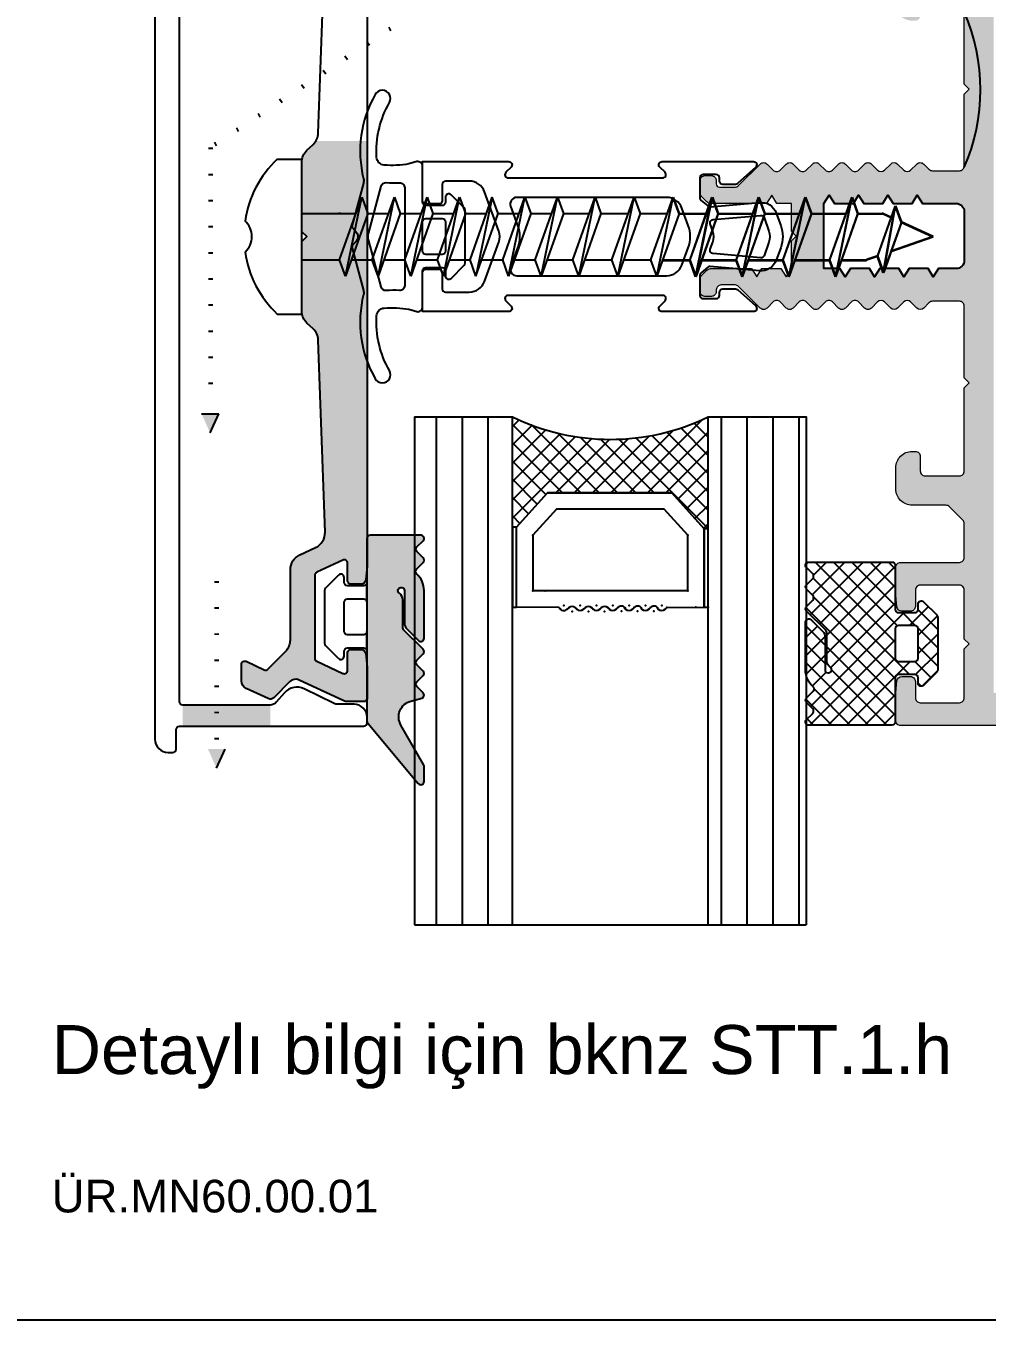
# Model space of a CAD drawing. Header units: millimetres. Extents: x 10785 to 11415, y 2273 to 2570.
# Drawn here: x 11211.7 to 11270.6, y 2273.1 to 2352.5 of the extents above; entities that cross this region are included whole.
import ezdxf

# ---------------------------------------------------------------- set-up
doc = ezdxf.new("R2010")
doc.units = ezdxf.units.MM
doc.linetypes.add('ACAD_ISO07W100', pattern=[3, 0, -3])
for name, color, linetype in [('aksesuar', 1, 'Continuous'), ('ALUMINIUM', 30, 'Continuous'), ('ANTET', 7, 'Continuous'), ('ANTET_K', 179, 'Continuous'), ('Layer1', 7, 'Continuous')]:
    doc.layers.add(name, color=color, linetype=linetype)

# ---------------------------------------------------------------- blocks, each defined once
blk = doc.blocks.new('A08001')
at = {"color": 31}
for points in [[(2255.719, 1052.359), (2254.719, 1051.248, -0.687281), (2254.371, 1051.382), (2254.371, 1056.98, -0.668179), (2254.712, 1057.122), (2255.029, 1056.805, 0.668179), (2255.371, 1056.946), (2255.371, 1066.415, 0.668179), (2255.029, 1066.556), (2254.712, 1066.239, -0.668179), (2254.371, 1066.38), (2254.371, 1071.661), (2256.771, 1071.661, -0.414214), (2256.971, 1071.461), (2256.971, 1070.661, -0.414214), (2256.771, 1070.461), (2255.771, 1070.461, 0.414214), (2255.571, 1070.261), (2255.571, 1068.802, 0.315299), (2256.229, 1067.862), (2258.629, 1066.989, 0.176327), (2259.313, 1066.989), (2261.713, 1067.862, 0.315299), (2262.371, 1068.802), (2262.371, 1070.261, 0.414214), (2262.171, 1070.461), (2261.171, 1070.461, -0.414214), (2260.971, 1070.661), (2260.971, 1071.461, -0.414214), (2261.171, 1071.661), (2263.571, 1071.661), (2263.571, 1066.38, -0.668179), (2263.229, 1066.239), (2262.912, 1066.556, 0.668179), (2262.571, 1066.415), (2262.571, 1056.946, 0.668179), (2262.912, 1056.805), (2263.229, 1057.122, -0.668179), (2263.571, 1056.98), (2263.571, 1051.382, -0.687281), (2263.222, 1051.248), (2262.222, 1052.359, -0.185339), (2262.171, 1052.492), (2262.171, 1053.261, -0.414214), (2262.371, 1053.461), (2262.571, 1053.461, 0.414214), (2262.771, 1053.661), (2262.771, 1054.461, 0.414214), (2262.571, 1054.661), (2261.343, 1054.661, 0.221695), (2261.19, 1054.589), (2260.848, 1054.183, 0.198912), (2260.802, 1054.037), (2261.067, 1051.012, -0.339454), (2260.413, 1049.986), (2259.655, 1049.71, -0.176327), (2258.287, 1049.71), (2257.529, 1049.986, -0.339454), (2256.875, 1051.012), (2257.139, 1054.037, 0.198912), (2257.093, 1054.183), (2256.752, 1054.589, 0.221695), (2256.599, 1054.661), (2255.371, 1054.661, 0.414214), (2255.171, 1054.461), (2255.171, 1053.661, 0.414214), (2255.371, 1053.461), (2255.571, 1053.461, -0.414214), (2255.771, 1053.261), (2255.771, 1052.492, -0.185339)], [(2256.571, 1056.705, 0.315299), (2257.229, 1055.765), (2258.287, 1055.38, 0.176327), (2259.655, 1055.38), (2260.713, 1055.765, 0.315299), (2261.371, 1056.705), (2261.371, 1065.89, 0.520567), (2260.834, 1066.265), (2259.655, 1065.836, -0.176327), (2258.287, 1065.836), (2257.108, 1066.265, 0.520567), (2256.571, 1065.89)], [(2258.629, 1050.437), (2257.802, 1050.737, -0.339454), (2257.672, 1050.943), (2257.927, 1053.859, -0.493145), (2258.194, 1054.03), (2258.629, 1053.872, 0.176327), (2259.313, 1053.872), (2259.747, 1054.03, -0.493145), (2260.015, 1053.859), (2260.27, 1050.943, -0.339454), (2260.139, 1050.737), (2259.313, 1050.437, -0.176327)]]:
    blk.add_lwpolyline(points, format="xyb", close=True, dxfattribs=at)
at = {"layer": 'aksesuar', "color": 35}
for points in [[(2254.59, 1074.02, -0.063797), (2254.518, 1072.496), (2254.375, 1072.02, 0.47338), (2254.669, 1071.661), (2256.871, 1071.661, -0.414214), (2257.071, 1071.461), (2257.071, 1070.461, -0.414214), (2256.871, 1070.261), (2256.554, 1070.261, 0.668179), (2256.412, 1069.919), (2257.212, 1069.119, 0.198912), (2257.354, 1069.061), (2260.588, 1069.061, 0.198912), (2260.729, 1069.119), (2261.529, 1069.919, 0.668179), (2261.388, 1070.261), (2261.071, 1070.261, -0.414214), (2260.871, 1070.461), (2260.871, 1071.461, -0.414214), (2261.071, 1071.661), (2263.272, 1071.661, 0.47338), (2263.566, 1072.02), (2263.423, 1072.496, -0.063797), (2263.352, 1074.02, -0.372743), (2263.818, 1074.479, -0.14727), (2267.187, 1073.693, 1), (2267.686, 1074.56, 0.193415), (2262.516, 1075.285, -0.12679), (2262.266, 1075.288), (2262.244, 1075.294), (2259.672, 1075.983, 0.244698), (2259.491, 1075.943), (2259.421, 1075.884), (2259.228, 1075.722, -0.176327), (2258.971, 1075.629, -0.176327), (2258.714, 1075.722), (2258.521, 1075.884), (2258.45, 1075.943, 0.244698), (2258.27, 1075.983), (2255.675, 1075.288, -0.12679), (2255.426, 1075.285, 0.193415), (2250.256, 1074.56, 1), (2250.754, 1073.693, -0.14727), (2254.123, 1074.479, -0.372743)], [(2262.278, 1073.897, 0.025161), (2262.269, 1073.073, -0.425964), (2261.969, 1072.761), (2255.972, 1072.761, -0.425964), (2255.672, 1073.073, 0.025161), (2255.664, 1073.897, -0.356459), (2255.886, 1074.205), (2258.712, 1074.963, -0.131652), (2259.23, 1074.963), (2262.056, 1074.205, -0.356459)], [(2260.071, 1071.461), (2260.071, 1070.461, -0.414214), (2259.871, 1070.261), (2258.071, 1070.261, -0.414214), (2257.871, 1070.461), (2257.871, 1071.461, -0.414214), (2258.071, 1071.661), (2259.871, 1071.661, -0.414214)]]:
    blk.add_lwpolyline(points, format="xyb", close=True, dxfattribs=at)
blk = doc.blocks.new('V2 48 38 9')
at = {"layer": 'aksesuar', "color": 0}
for p, q in [((3263.606, 1039.65), (3265.106, 1039.65)), ((3265.106, 1030.15), (3265.106, 1039.65)), ((3267.418, 1033.477), (3268.782, 1037.323)), ((3267.782, 1032.477), (3268.782, 1037.323)), ((3268.782, 1037.323), (3269.146, 1036.323)), ((3269.418, 1033.477), (3270.782, 1037.323)), ((3269.782, 1032.477), (3270.782, 1037.323)), ((3270.782, 1037.323), (3271.146, 1036.323)), ((3271.418, 1033.477), (3272.782, 1037.323)), ((3271.782, 1032.477), (3272.782, 1037.323)), ((3272.782, 1037.323), (3273.146, 1036.323)), ((3273.418, 1033.477), (3274.782, 1037.323)), ((3273.782, 1032.477), (3274.782, 1037.323)), ((3274.782, 1037.323), (3275.146, 1036.323)), ((3275.418, 1033.477), (3276.783, 1037.323)), ((3276.783, 1037.323), (3275.782, 1032.477)), ((3277.147, 1036.323), (3276.783, 1037.323)), ((3277.419, 1033.477), (3278.783, 1037.323)), ((3277.783, 1032.477), (3278.783, 1037.323)), ((3278.783, 1037.323), (3279.147, 1036.323)), ((3279.419, 1033.477), (3280.783, 1037.323)), ((3279.783, 1032.477), (3280.783, 1037.323)), ((3280.783, 1037.323), (3281.147, 1036.323)), ((3281.715, 1033.477), (3283.079, 1037.323)), ((3282.079, 1032.477), (3283.079, 1037.323)), ((3283.079, 1037.323), (3283.443, 1036.323)), ((3284.111, 1033.477), (3285.475, 1037.323)), ((3284.475, 1032.477), (3285.475, 1037.323)), ((3285.475, 1037.323), (3285.839, 1036.323)), ((3286.508, 1033.477), (3287.872, 1037.323)), ((3286.872, 1032.477), (3287.872, 1037.323)), ((3287.85, 1037.289), (3288.214, 1036.289)), ((3287.872, 1037.323), (3288.236, 1036.323)), ((3288.883, 1033.442), (3290.247, 1037.289)), ((3288.905, 1033.477), (3290.269, 1037.323)), ((3289.247, 1032.442), (3290.247, 1037.289)), ((3289.269, 1032.477), (3290.269, 1037.323)), ((3290.247, 1037.289), (3290.611, 1036.289)), ((3290.269, 1037.323), (3290.633, 1036.323)), ((3291.737, 1033.442), (3293.101, 1037.289)), ((3291.759, 1033.477), (3293.123, 1037.323)), ((3292.101, 1032.442), (3293.101, 1037.289)), ((3292.123, 1032.477), (3293.123, 1037.323)), ((3293.101, 1037.289), (3293.465, 1036.289)), ((3293.123, 1037.323), (3293.487, 1036.323)), ((3294.591, 1033.442), (3295.955, 1037.289)), ((3294.613, 1033.477), (3295.977, 1037.323)), ((3294.955, 1032.442), (3295.955, 1037.289)), ((3294.977, 1032.477), (3295.977, 1037.323)), ((3295.955, 1037.289), (3296.319, 1036.289)), ((3295.977, 1037.323), (3296.341, 1036.323)), ((3297.445, 1033.442), (3298.809, 1037.289)), ((3297.467, 1033.477), (3298.831, 1037.323)), ((3297.809, 1032.442), (3298.809, 1037.289)), ((3297.831, 1032.477), (3298.831, 1037.323)), ((3298.809, 1037.289), (3299.173, 1036.289)), ((3298.831, 1037.323), (3299.195, 1036.323)), ((3300.385, 1033.685), (3301.472, 1036.749)), ((3300.408, 1033.72), (3301.494, 1036.784)), ((3300.749, 1032.685), (3301.472, 1036.749)), ((3300.772, 1032.72), (3301.494, 1036.784)), ((3301.472, 1036.749), (3301.836, 1035.749)), ((3301.494, 1036.784), (3301.858, 1035.784)), ((3265.106, 1036.323), (3268.427, 1036.323)), ((3267.489, 1036.323), (3267.349, 1036.323)), ((3267.489, 1036.323), (3267.349, 1036.323)), ((3267.484, 1036.323), (3267.489, 1036.323)), ((3267.484, 1036.323), (3267.489, 1036.323)), ((3267.489, 1036.323), (3268.427, 1036.323)), ((3269.146, 1036.323), (3267.782, 1032.477)), ((3269.146, 1036.323), (3270.427, 1036.323)), ((3271.146, 1036.323), (3269.782, 1032.477)), ((3271.146, 1036.323), (3272.428, 1036.323)), ((3273.146, 1036.323), (3271.782, 1032.477)), ((3273.146, 1036.323), (3274.428, 1036.323)), ((3275.146, 1036.323), (3273.782, 1032.477)), ((3275.146, 1036.323), (3276.428, 1036.323)), ((3275.782, 1032.477), (3277.147, 1036.323)), ((3277.147, 1036.323), (3278.428, 1036.323)), ((3279.147, 1036.323), (3277.783, 1032.477)), ((3279.147, 1036.323), (3277.783, 1032.477)), ((3279.147, 1036.323), (3280.428, 1036.323)), ((3281.147, 1036.323), (3279.783, 1032.477)), ((3281.147, 1036.323), (3282.724, 1036.323)), ((3283.443, 1036.323), (3282.079, 1032.477)), ((3283.443, 1036.323), (3285.121, 1036.323)), ((3285.839, 1036.323), (3284.475, 1032.477)), ((3285.839, 1036.323), (3284.475, 1032.477)), ((3285.839, 1036.323), (3287.518, 1036.323)), ((3288.236, 1036.323), (3286.872, 1032.477)), ((3288.236, 1036.323), (3286.872, 1032.477)), ((3288.214, 1036.289), (3289.892, 1036.289)), ((3288.236, 1036.323), (3289.914, 1036.323)), ((3290.611, 1036.289), (3289.247, 1032.442)), ((3290.611, 1036.289), (3289.247, 1032.442)), ((3290.633, 1036.323), (3289.269, 1032.477)), ((3290.633, 1036.323), (3289.269, 1032.477)), ((3290.611, 1036.289), (3292.746, 1036.289)), ((3290.633, 1036.323), (3292.769, 1036.323)), ((3293.465, 1036.289), (3292.101, 1032.442)), ((3293.465, 1036.289), (3292.101, 1032.442)), ((3293.487, 1036.323), (3292.123, 1032.477)), ((3293.487, 1036.323), (3292.123, 1032.477)), ((3293.465, 1036.289), (3295.6, 1036.289)), ((3293.487, 1036.323), (3295.623, 1036.323)), ((3296.319, 1036.289), (3294.955, 1032.442)), ((3296.319, 1036.289), (3294.955, 1032.442)), ((3296.341, 1036.323), (3294.977, 1032.477)), ((3296.341, 1036.323), (3294.977, 1032.477)), ((3296.319, 1036.289), (3298.454, 1036.289)), ((3296.341, 1036.323), (3298.477, 1036.323)), ((3299.173, 1036.289), (3297.809, 1032.442)), ((3299.173, 1036.289), (3297.809, 1032.442)), ((3299.195, 1036.323), (3297.831, 1032.477)), ((3299.195, 1036.323), (3297.831, 1032.477)), ((3299.173, 1036.289), (3300.65, 1036.289)), ((3299.195, 1036.323), (3300.672, 1036.323)), ((3301.222, 1036.046), (3300.733, 1036.27)), ((3301.245, 1036.08), (3300.756, 1036.305)), ((3301.836, 1035.749), (3300.749, 1032.685)), ((3301.858, 1035.784), (3300.772, 1032.72)), ((3303.791, 1034.865), (3301.829, 1035.767)), ((3303.814, 1034.9), (3301.852, 1035.801)), ((3303.791, 1034.865), (3301.205, 1033.969)), ((3303.814, 1034.9), (3301.227, 1034.004)), ((3300.385, 1033.685), (3299.716, 1033.453)), ((3300.408, 1033.72), (3299.738, 1033.488)), ((3300.749, 1032.685), (3300.385, 1033.685)), ((3300.772, 1032.72), (3300.408, 1033.72)), ((3265.106, 1033.477), (3267.418, 1033.477)), ((3267.397, 1033.477), (3267.418, 1033.477)), ((3267.782, 1032.477), (3267.418, 1033.477)), ((3268.137, 1033.477), (3269.418, 1033.477)), ((3269.782, 1032.477), (3269.418, 1033.477)), ((3270.137, 1033.477), (3271.418, 1033.477)), ((3271.782, 1032.477), (3271.418, 1033.477)), ((3272.137, 1033.477), (3273.418, 1033.477)), ((3273.782, 1032.477), (3273.418, 1033.477)), ((3274.137, 1033.477), (3275.418, 1033.477)), ((3275.782, 1032.477), (3275.418, 1033.477)), ((3276.137, 1033.477), (3277.419, 1033.477)), ((3277.783, 1032.477), (3277.419, 1033.477)), ((3278.137, 1033.477), (3279.419, 1033.477)), ((3279.783, 1032.477), (3279.419, 1033.477)), ((3280.137, 1033.477), (3281.715, 1033.477)), ((3282.079, 1032.477), (3281.715, 1033.477)), ((3282.433, 1033.477), (3284.111, 1033.477)), ((3284.475, 1032.477), (3284.111, 1033.477)), ((3284.83, 1033.477), (3286.508, 1033.477)), ((3286.872, 1032.477), (3286.508, 1033.477)), ((3287.205, 1033.442), (3288.883, 1033.442)), ((3287.227, 1033.477), (3288.905, 1033.477)), ((3289.247, 1032.442), (3288.883, 1033.442)), ((3289.269, 1032.477), (3288.905, 1033.477)), ((3289.601, 1033.442), (3291.737, 1033.442)), ((3289.624, 1033.477), (3291.759, 1033.477)), ((3292.101, 1032.442), (3291.737, 1033.442)), ((3292.123, 1032.477), (3291.759, 1033.477)), ((3292.455, 1033.442), (3294.591, 1033.442)), ((3292.478, 1033.477), (3294.613, 1033.477)), ((3294.955, 1032.442), (3294.591, 1033.442)), ((3294.977, 1032.477), (3294.613, 1033.477)), ((3295.31, 1033.442), (3297.445, 1033.442)), ((3295.332, 1033.477), (3297.467, 1033.477)), ((3297.809, 1032.442), (3297.445, 1033.442)), ((3297.831, 1032.477), (3297.467, 1033.477)), ((3298.164, 1033.442), (3299.65, 1033.442)), ((3298.186, 1033.477), (3299.673, 1033.477)), ((3263.606, 1030.15), (3265.106, 1030.15))]:
    blk.add_line(p, q, dxfattribs=at)
for centre, radius, start, end in [((3268.084, 1034.9), 6.528, 133.31198, 171.59277), ((3300.65, 1036.089), 0.2, 65.32512, 90), ((3300.672, 1036.123), 0.2, 65.32512, 90), ((3260.746, 1034.9), 1.298, 312.68487, 47.31513), ((3268.084, 1034.9), 6.528, 188.40723, 226.68802), ((3299.65, 1033.642), 0.2, 270, 289.11162), ((3299.673, 1033.677), 0.2, 270, 289.11162)]:
    blk.add_arc(centre, radius, start, end, dxfattribs=at)
blk = doc.blocks.new('60MN54')
h = blk.add_hatch(color=0)
h.set_gradient(color1=(214, 214, 214), color2=(214, 214, 214), one_color=1)
h.paths.add_polyline_path([(29.721, 117), (-29.679, 117, 0.414214), (-29.979, 116.7), (-29.979, 12.3, 0.414214), (-29.679, 12), (-27.979, 12, 0.024876), (-27.949, 12.001), (-27.249, 12.071, 0.385367), (-26.979, 12.37), (-26.979, 12.9, 0.414214), (-27.279, 13.2), (-28.279, 13.2, -0.414214), (-28.579, 13.5), (-28.579, 15.9, -0.414214), (-28.279, 16.2), (-25.279, 16.2), (-24.979, 16.5), (-24.679, 16.2), (-21.679, 16.2, -0.414214), (-21.379, 15.9), (-21.379, 13.5, -0.414214), (-21.679, 13.2), (-22.679, 13.2, 0.414214), (-22.979, 12.9), (-22.979, 12.37, 0.385367), (-22.709, 12.071), (-22.009, 12.001, 0.024876), (-21.979, 12), (-20.179, 12, 0.414214), (-19.979, 12.2), (-19.979, 16, -0.414214), (-19.779, 16.2), (-17.604, 16.2, -0.198912), (-17.391, 16.112), (-16.567, 15.288, -0.198912), (-16.479, 15.076), (-16.479, 13, 0.414214), (-15.479, 12), (-14.179, 12, 0.414214), (-13.179, 13), (-13.179, 13.2, 0.414214), (-13.479, 13.5), (-14.379, 13.5, -0.414214), (-14.679, 13.8), (-14.679, 15.9, -0.414214), (-14.379, 16.2), (-9.279, 16.2), (-8.979, 16.5), (-8.679, 16.2), (-4.279, 16.2, -0.414214), (-3.979, 15.9), (-3.979, 14.249, -0.198912), (-4.067, 14.036), (-4.391, 13.712, 0.414213), (-4.391, 13.288), (-4.016, 12.912, -0.404139), (-4.016, 12.488), (-4.391, 12.112, 0.414213), (-4.391, 11.688), (-4.016, 11.312, -0.404139), (-4.016, 10.888), (-4.391, 10.512, 0.414213), (-4.391, 10.088), (-4.016, 9.712, -0.414213), (-4.016, 9.288), (-4.391, 8.912, 0.414213), (-4.391, 8.488), (-4.016, 8.112, -0.414214), (-4.016, 7.688), (-4.391, 7.312, 0.414214), (-4.391, 6.888), (-4.016, 6.512, -0.414213), (-4.016, 6.088), (-4.391, 5.712, 0.414213), (-4.391, 5.288), (-4.016, 4.912, -0.414213), (-4.016, 4.488), (-4.391, 4.112, 0.414214), (-4.391, 3.688), (-3.067, 2.364, -0.198912), (-2.979, 2.151), (-2.979, 1.2, -0.414214), (-3.179, 1), (-3.379, 1, 0.414214), (-3.679, 0.7), (-3.679, 0.3, 0.414214), (-3.379, 0), (-2.621, 0, 0.198912), (-2.409, 0.088), (-2.067, 0.429, 0.198913), (-1.979, 0.641), (-1.979, 4.081), (-2.479, 4.4), (-1.979, 4.719), (-1.979, 5.6), (-0.279, 5.6), (0.021, 5.9), (0.321, 5.6), (2.021, 5.6), (2.521, 5.281), (2.021, 4.963), (2.021, 3.8), (2.521, 3.481), (2.021, 3.163), (2.021, 0.641, 0.198913), (2.109, 0.429), (2.45, 0.088, 0.198912), (2.662, 0), (3.421, 0, 0.414214), (3.721, 0.3), (3.721, 0.7, 0.414214), (3.421, 1), (3.321, 1, -0.414214), (3.021, 1.3), (3.021, 2.151, -0.198912), (3.109, 2.364), (4.433, 3.688, 0.414214), (4.433, 4.112), (4.057, 4.488, -0.414213), (4.057, 4.912), (4.433, 5.288, 0.414213), (4.433, 5.712), (4.057, 6.088, -0.414213), (4.057, 6.512), (4.433, 6.888, 0.414214), (4.433, 7.312), (4.057, 7.688, -0.414214), (4.057, 8.112), (4.433, 8.488, 0.414213), (4.433, 8.912), (4.057, 9.288, -0.414213), (4.057, 9.712), (4.433, 10.088, 0.414213), (4.433, 10.512), (4.057, 10.888, -0.404139), (4.057, 11.312), (4.433, 11.688, 0.414213), (4.433, 12.112), (4.057, 12.488, -0.404139), (4.057, 12.912), (4.433, 13.288, 0.414213), (4.433, 13.712), (4.109, 14.036, -0.198912), (4.021, 14.249), (4.021, 15.9, -0.414214), (4.321, 16.2), (8.721, 16.2), (9.021, 16.5), (9.321, 16.2), (14.421, 16.2, -0.414214), (14.721, 15.9), (14.721, 13.8, -0.414214), (14.421, 13.5), (13.521, 13.5, 0.414214), (13.221, 13.2), (13.221, 13, 0.414214), (14.221, 12), (15.521, 12, 0.414214), (16.521, 13), (16.521, 15.076, -0.198912), (16.609, 15.288), (17.433, 16.112, -0.198912), (17.645, 16.2), (19.721, 16.2, -0.414214), (20.021, 15.9), (20.021, 12.3, 0.414214), (20.321, 12), (22.021, 12, 0.024876), (22.051, 12.001), (22.751, 12.071, 0.385367), (23.021, 12.37), (23.021, 12.9, 0.414214), (22.721, 13.2), (21.721, 13.2, -0.414214), (21.421, 13.5), (21.421, 15.9, -0.414214), (21.721, 16.2), (24.721, 16.2), (25.021, 16.5), (25.321, 16.2), (28.321, 16.2, -0.414214), (28.621, 15.9), (28.621, 13.5, -0.414214), (28.321, 13.2), (27.321, 13.2, 0.414214), (27.021, 12.9), (27.021, 12.37, 0.385367), (27.291, 12.071), (27.991, 12.001, 0.024876), (28.021, 12), (29.721, 12, 0.414214), (30.021, 12.3), (30.021, 116.7, 0.414214)])
h.paths.add_polyline_path([(-27.979, 18), (-27.979, 20.5), (-28.379, 20.9), (-28.379, 97.6), (-27.979, 98), (-27.979, 100.5), (-24.279, 100.5, 0.414214), (-23.979, 100.8), (-23.979, 101.7, 0.414214), (-24.279, 102), (-27.979, 102), (-27.979, 104), (-28.379, 104.4), (-28.379, 112.6), (-27.979, 113), (-27.979, 115), (-25.479, 115), (-25.248, 115.4), (-9.11, 115.4), (-8.879, 115), (-0.879, 115), (-0.798, 112.684, -0.434812), (-1.109, 112.373), (-1.869, 112.4, 0.612801), (-2.128, 111.932), (-1.453, 110.932, 0.249328), (-1.205, 110.8), (1.246, 110.8, 0.249328), (1.495, 110.932), (2.169, 111.932, 0.612801), (1.91, 112.4), (1.151, 112.373, -0.434812), (0.84, 112.684), (0.921, 115), (8.921, 115), (9.152, 115.4), (14.635, 115.4), (14.837, 115.05, 0.57735), (15.357, 115.05), (15.472, 115.25, -0.57735), (15.992, 115.25), (16.108, 115.05, 0.57735), (16.627, 115.05), (16.743, 115.25, -0.57735), (17.262, 115.25), (17.378, 115.05, 0.57735), (17.897, 115.05), (18.013, 115.25, -0.57735), (18.532, 115.25), (18.648, 115.05, 0.57735), (19.168, 115.05), (19.37, 115.4), (25.271, 115.4), (25.502, 115), (28.021, 115), (28.021, 113), (28.421, 112.6), (28.421, 104.4), (28.021, 104), (28.021, 102), (24.321, 102, 0.414214), (24.021, 101.7), (24.021, 100.8, 0.414214), (24.321, 100.5), (28.021, 100.5), (28.021, 98), (28.421, 97.6), (28.421, 20.9), (28.021, 20.5), (28.021, 18)], flags=16)
h.paths.add_polyline_path([(2.021, 7.6), (-1.979, 7.6), (-2.479, 7.919), (-1.979, 8.237), (-1.979, 9.4), (-2.479, 9.719), (-1.979, 10.037), (-1.979, 11.2), (-2.479, 11.519), (-1.979, 11.837), (-1.979, 13), (-2.479, 13.319), (-1.979, 13.637), (-1.979, 15.7), (-1.979, 15.7, -0.414103), (-1.479, 16.2), (1.521, 16.2, -0.414214), (2.021, 15.7), (2.021, 14.619), (2.521, 14.3), (2.021, 13.981), (2.021, 12.819), (2.521, 12.5), (2.021, 12.181), (2.021, 11.019), (2.521, 10.7), (2.021, 10.381), (2.021, 9.219), (2.521, 8.9), (2.021, 8.581)], flags=16)
at = {"color": 0, "linetype": 'Continuous', "lineweight": 15}
for points in [[(30.021, 116.7), (30.021, 12.3, -0.414214), (29.721, 12), (28.021, 12, -0.024876), (27.991, 12.001), (27.291, 12.071, -0.385367), (27.021, 12.37), (27.021, 12.9, -0.414214), (27.321, 13.2), (28.321, 13.2, 0.414214), (28.621, 13.5), (28.621, 15.9, 0.414214), (28.321, 16.2), (25.321, 16.2), (25.021, 16.5), (24.721, 16.2), (21.721, 16.2, 0.414214), (21.421, 15.9), (21.421, 13.5, 0.414214), (21.721, 13.2), (22.721, 13.2, -0.414214), (23.021, 12.9), (23.021, 12.37, -0.385367), (22.751, 12.071), (22.051, 12.001, -0.024876), (22.021, 12), (20.321, 12, -0.414214), (20.021, 12.3), (20.021, 15.9, 0.414214), (19.721, 16.2), (17.645, 16.2, 0.198912), (17.433, 16.112), (16.609, 15.288, 0.198912), (16.521, 15.076), (16.521, 13, -0.414214), (15.521, 12), (14.221, 12, -0.414214), (13.221, 13), (13.221, 13.2, -0.414214), (13.521, 13.5), (14.421, 13.5, 0.414214), (14.721, 13.8), (14.721, 15.9, 0.414214), (14.421, 16.2), (9.321, 16.2), (9.021, 16.5), (8.721, 16.2), (4.321, 16.2, 0.414214), (4.021, 15.9), (4.021, 14.249, 0.198912), (4.109, 14.036), (4.433, 13.712, -0.414213), (4.433, 13.288), (4.057, 12.912, 0.404139), (4.057, 12.488), (4.433, 12.112, -0.414213), (4.433, 11.688), (4.057, 11.312, 0.404139), (4.057, 10.888), (4.433, 10.512, -0.414214), (4.433, 10.088), (4.057, 9.712, 0.414214), (4.057, 9.288), (4.433, 8.912, -0.414214), (4.433, 8.488), (4.057, 8.112, 0.414214), (4.057, 7.688), (4.433, 7.312, -0.414214), (4.433, 6.888), (4.057, 6.512, 0.414214), (4.057, 6.088), (4.433, 5.712, -0.414214), (4.433, 5.288), (4.057, 4.912, 0.414214), (4.057, 4.488), (4.433, 4.112, -0.414214), (4.433, 3.688), (3.109, 2.364, 0.198912), (3.021, 2.151), (3.021, 1.3, 0.414214), (3.321, 1), (3.421, 1, -0.414214), (3.721, 0.7), (3.721, 0.3, -0.414214), (3.421, 0), (2.662, 0, -0.198912), (2.45, 0.088), (2.109, 0.429, -0.198913), (2.021, 0.641), (2.021, 3.163), (2.521, 3.481), (2.021, 3.8), (2.021, 4.963), (2.521, 5.281), (2.021, 5.6), (0.321, 5.6), (0.021, 5.9), (-0.279, 5.6), (-1.979, 5.6), (-1.979, 4.719), (-2.479, 4.4), (-1.979, 4.081), (-1.979, 0.641, -0.198913), (-2.067, 0.429), (-2.409, 0.088, -0.198912), (-2.621, 0), (-3.379, 0, -0.414214), (-3.679, 0.3), (-3.679, 0.7, -0.414214), (-3.379, 1), (-3.179, 1, 0.414214), (-2.979, 1.2), (-2.979, 2.151, 0.198912), (-3.067, 2.364), (-4.391, 3.688, -0.414214), (-4.391, 4.112), (-4.016, 4.488, 0.414214), (-4.016, 4.912), (-4.391, 5.288, -0.414214), (-4.391, 5.712), (-4.016, 6.088, 0.414214), (-4.016, 6.512), (-4.391, 6.888, -0.414214), (-4.391, 7.312), (-4.016, 7.688, 0.414214), (-4.016, 8.112), (-4.391, 8.488, -0.414214), (-4.391, 8.912), (-4.016, 9.288, 0.414214), (-4.016, 9.712), (-4.391, 10.088, -0.414214), (-4.391, 10.512), (-4.016, 10.888, 0.404139), (-4.016, 11.312), (-4.391, 11.688, -0.414213), (-4.391, 12.112), (-4.016, 12.488, 0.404139), (-4.016, 12.912), (-4.391, 13.288, -0.414214), (-4.391, 13.712), (-4.067, 14.036, 0.198912), (-3.979, 14.249), (-3.979, 15.9, 0.414214), (-4.279, 16.2), (-8.679, 16.2), (-8.979, 16.5), (-9.279, 16.2), (-14.379, 16.2, 0.414214)], [(-1.979, 15.7, -0.414214), (-1.479, 16.2), (1.521, 16.2, -0.414214), (2.021, 15.7), (2.021, 14.619), (2.521, 14.3), (2.021, 13.981), (2.021, 12.819), (2.521, 12.5), (2.021, 12.181), (2.021, 11.019), (2.521, 10.7), (2.021, 10.381), (2.021, 9.219), (2.521, 8.9), (2.021, 8.581), (2.021, 7.6), (-1.979, 7.6), (-2.479, 7.919), (-1.979, 8.237), (-1.979, 9.4), (-2.479, 9.719), (-1.979, 10.037), (-1.979, 11.2), (-2.479, 11.519), (-1.979, 11.837), (-1.979, 13), (-2.479, 13.319), (-1.979, 13.637), (-1.979, 15.7)]]:
    blk.add_lwpolyline(points, format="xyb", dxfattribs=at)
at = {"layer": 'Layer1', "color": 0, "ltscale": 10}
blk.add_lwpolyline([(1.521, 16.2, -0.414214), (2.021, 15.7), (2.021, 14.619), (2.521, 14.3), (2.021, 13.981), (2.021, 12.819), (2.521, 12.5), (2.021, 12.181), (2.021, 11.019), (2.521, 10.7), (2.021, 10.381), (2.021, 9.219), (2.521, 8.9), (2.021, 8.581), (2.021, 7.6), (-1.979, 7.6), (-2.479, 7.919), (-1.979, 8.237), (-1.979, 9.4), (-2.479, 9.719), (-1.979, 10.037), (-1.979, 11.2), (-2.479, 11.519), (-1.979, 11.837), (-1.979, 13), (-2.479, 13.319), (-1.979, 13.637), (-1.979, 15.7, -0.414214), (-1.479, 16.2)], format="xyb", close=True, dxfattribs=at)
blk = doc.blocks.new('CAM 4')
at = {"layer": 'aksesuar'}
h = blk.add_hatch(dxfattribs=at)
h.set_pattern_fill('ANSI31', color=140, scale=0.5, angle=45, style=0)
h.set_pattern_definition([(90, (10920.9734, -626.3582), (-1.5875, 6e-16), [])])
h.paths.add_polyline_path([(11829.706, 1991.492), (11835.706, 1991.492), (11835.706, 2022.626), (11829.706, 2022.626)])
h.paths.add_polyline_path([(11811.706, 1991.492), (11817.706, 1991.492), (11817.706, 2022.626), (11811.706, 2022.626)])
at = {"layer": 'aksesuar', "linetype": 'ByBlock'}
h = blk.add_hatch(dxfattribs=at)
h.set_pattern_fill('ANSI37', color=0, scale=0.25, style=0)
h.set_pattern_definition([(45, (7908.8085, 830.514), (-0.561266, 0.561266), []), (135, (7908.8085, 830.514), (-0.561266, -0.561266), [])])
h.paths.add_polyline_path([(11829.706, 2022.626, -0.22997), (11817.706, 2022.626), (11817.706, 2015.861), (11817.956, 2015.861), (11819.85, 2017.965), (11827.473, 2017.965), (11829.456, 2015.763), (11829.706, 2015.763)])
at = {"color": 140, "linetype": 'Continuous'}
for p, q in [((11817.956, 2015.861), (11819.85, 2017.965)), ((11820.397, 2016.965), (11818.954, 2015.378)), ((11827.014, 2016.965), (11820.397, 2016.965)), ((11828.457, 2015.377), (11827.014, 2016.965)), ((11817.956, 2010.964), (11817.956, 2015.861)), ((11818.954, 2015.378), (11818.954, 2011.952)), ((11828.457, 2011.952), (11828.457, 2015.377)), ((11828.457, 2011.952), (11818.954, 2011.952)), ((11820.578, 2010.944), (11817.955, 2010.963)), ((11821.174, 2010.941), (11821.064, 2010.837)), ((11821.174, 2010.941), (11821.064, 2010.837)), ((11821.645, 2010.842), (11821.571, 2010.916)), ((11822.174, 2010.941), (11822.064, 2010.837)), ((11822.645, 2010.842), (11822.571, 2010.916)), ((11823.174, 2010.941), (11823.064, 2010.837)), ((11823.645, 2010.842), (11823.571, 2010.916)), ((11824.174, 2010.941), (11824.064, 2010.837)), ((11824.645, 2010.842), (11824.571, 2010.916)), ((11824.645, 2010.842), (11824.606, 2010.923)), ((11825.174, 2010.941), (11825.064, 2010.837)), ((11825.645, 2010.842), (11825.606, 2010.923)), ((11826.174, 2010.941), (11826.064, 2010.837)), ((11826.645, 2010.842), (11826.606, 2010.923)), ((11827.174, 2010.941), (11827.064, 2010.837)), ((11827.174, 2010.941), (11829.456, 2010.963))]:
    blk.add_line(p, q, dxfattribs=at)
at = {"color": 140}
blk.add_line((11829.456, 2010.963), (11829.456, 2015.763), dxfattribs=at)
at = {"color": 140, "linetype": 'Continuous'}
blk.add_lwpolyline([(11827.473, 2017.965), (11819.85, 2017.965), (11827.473, 2017.965), (11829.456, 2015.763)], close=True, dxfattribs=at)
for centre, start, end in [((11820.857, 2011.054), 201.54593, 313.53987), ((11820.857, 2011.054), 201.54593, 313.53987), ((11821.358, 2010.704), 44.96385, 127.83131), ((11821.857, 2011.054), 224.96385, 313.53987), ((11822.358, 2010.704), 44.96385, 127.83131), ((11822.857, 2011.054), 224.96385, 313.53987), ((11823.358, 2010.704), 44.96385, 127.83131), ((11823.857, 2011.054), 224.96385, 313.53987), ((11824.381, 2010.724), 41.5284, 133.53987), ((11824.857, 2011.054), 224.96385, 313.53987), ((11825.381, 2010.724), 41.5284, 133.53987), ((11825.381, 2010.724), 41.5284, 133.53987), ((11825.857, 2011.054), 224.96385, 313.53987), ((11826.381, 2010.724), 41.5284, 133.53987), ((11826.857, 2011.054), 224.96385, 313.53987)]:
    blk.add_arc(centre, 0.3, start, end, dxfattribs=at)
for p in [(11818.954, 2015.378), (11828.457, 2015.377), (11818.954, 2011.952), (11819.706, 2011.952), (11828.457, 2011.952), (11820.645, 2010.842), (11820.645, 2010.842), (11820.645, 2010.842), (11820.645, 2010.842), (11820.857, 2011.054), (11820.857, 2011.054), (11820.857, 2011.054), (11820.857, 2011.054), (11820.857, 2011.054), (11820.857, 2011.054), (11821.064, 2010.837), (11821.064, 2010.837), (11821.064, 2010.837), (11821.064, 2010.837), (11821.174, 2010.941), (11821.174, 2010.941), (11821.174, 2010.941), (11821.174, 2010.941), (11821.571, 2010.916), (11821.571, 2010.916), (11821.645, 2010.842), (11821.645, 2010.842), (11821.857, 2011.054), (11821.857, 2011.054), (11821.857, 2011.054), (11822.064, 2010.837), (11822.064, 2010.837), (11822.174, 2010.941), (11822.174, 2010.941), (11822.571, 2010.916), (11822.571, 2010.916), (11822.645, 2010.842), (11822.645, 2010.842), (11822.857, 2011.054), (11822.857, 2011.054), (11822.857, 2011.054), (11823.064, 2010.837), (11823.064, 2010.837), (11823.174, 2010.941), (11823.174, 2010.941), (11823.571, 2010.916), (11823.571, 2010.916), (11823.645, 2010.842), (11823.645, 2010.842), (11823.857, 2011.054), (11823.857, 2011.054), (11823.857, 2011.054), (11824.064, 2010.837), (11824.064, 2010.837), (11824.174, 2010.941), (11824.174, 2010.941), (11824.571, 2010.916), (11824.571, 2010.916), (11824.606, 2010.923), (11824.606, 2010.923), (11824.645, 2010.842), (11824.645, 2010.842), (11824.645, 2010.842), (11824.857, 2011.054), (11824.857, 2011.054), (11825.064, 2010.837), (11825.064, 2010.837), (11825.174, 2010.941), (11825.174, 2010.941), (11825.174, 2010.941), (11825.606, 2010.923), (11825.606, 2010.923), (11825.606, 2010.923), (11825.645, 2010.842), (11825.645, 2010.842), (11825.857, 2011.054), (11825.857, 2011.054), (11825.857, 2011.054), (11826.064, 2010.837), (11826.064, 2010.837), (11826.174, 2010.941), (11826.174, 2010.941), (11826.606, 2010.923), (11826.606, 2010.923), (11826.645, 2010.842), (11826.645, 2010.842), (11826.857, 2011.054), (11826.857, 2011.054), (11827.064, 2010.837), (11827.064, 2010.837), (11827.174, 2010.941), (11827.174, 2010.941), (11828.956, 2010.963), (11828.956, 2010.963), (11829.706, 2010.963), (11821.358, 2010.704), (11821.358, 2010.704), (11821.358, 2010.704), (11822.358, 2010.704), (11822.358, 2010.704), (11823.358, 2010.704), (11823.358, 2010.704), (11823.358, 2010.704), (11824.381, 2010.724), (11824.381, 2010.724), (11824.381, 2010.724), (11825.381, 2010.724), (11825.381, 2010.724), (11825.381, 2010.724), (11825.381, 2010.724), (11825.381, 2010.724), (11825.381, 2010.724), (11826.381, 2010.724), (11826.381, 2010.724), (11826.381, 2010.724)]:
    blk.add_point(p, dxfattribs=at)
at = {"layer": 'aksesuar', "color": 140}
for p, q in [((11811.706, 2022.626), (11817.706, 2022.626)), ((11835.706, 2022.626), (11835.706, 1991.492)), ((11811.706, 1991.492), (11835.706, 1991.492))]:
    blk.add_line(p, q, dxfattribs=at)
for points in [[(11811.706, 2022.626), (11811.706, 1991.492)], [(11811.706, 2022.626), (11811.706, 1991.492)], [(11817.706, 1991.492), (11817.706, 2022.626)], [(11817.706, 1991.492), (11817.706, 2022.626)], [(11829.706, 1991.492), (11829.706, 2022.626)], [(11829.706, 2022.626), (11835.706, 2022.626), (11835.706, 1991.492)], [(11835.706, 2022.626), (11835.706, 1991.492)], [(11835.706, 2022.626), (11835.706, 1991.492)]]:
    blk.add_lwpolyline(points, dxfattribs=at)
at = {"layer": 'aksesuar', "color": 0}
blk.add_arc((11823.706, 2034.981), 13.735, 244.09774, 295.90226, dxfattribs=at)
at = {"layer": 'ALUMINIUM', "color": 2}
for points in [[(11817.956, 2015.861), (11817.706, 2015.861), (11817.706, 2010.964), (11817.956, 2010.964)], [(11829.456, 2010.963), (11829.706, 2010.963), (11829.706, 2015.763), (11829.456, 2015.763)]]:
    blk.add_lwpolyline(points, close=True, dxfattribs=at)
blk = doc.blocks.new('ÜR.KTGR.1A')
at = {"insert": (-248.38, 1804.138), "char_height": 2, "width": 54.44786, "attachment_point": 1}
blk.add_mtext('{\\pxql;\\fArial Unicode MS|b0|i0|c0|p34;{\\C7;ÜR.MN60.00.01}}', dxfattribs=at)
blk = doc.blocks.new('MN60.S.1')
at = {"layer": 'ANTET_K', "color": 252}
blk.add_lwpolyline([(9907.25, 888.558), (9907.25, 1185.558), (10117.25, 1185.558), (10117.25, 888.558)], close=True, dxfattribs=at)
blk.add_blockref('ÜR.KTGR.1A', (10163.658, -906.979))

msp = doc.modelspace()

# ---------------------------------------------------------------- hatches: boundary and pattern name
for points in [[(11222.489, 2328.685), (11223.013, 2327.511), (11223.537, 2328.685)], [(11222.882, 2308.14), (11223.407, 2306.966), (11223.931, 2308.14)]]:
    msp.add_hatch(color=256).paths.add_polyline_path(points)
at = {"layer": 'aksesuar'}
h = msp.add_hatch(color=0, dxfattribs=at)
h.set_gradient(color1=(214, 214, 214), color2=(224, 224, 224), one_color=1, tint=0.88)
h.paths.add_polyline_path([(11232.631, 2345.409), (11229.501, 2345.409, -0.068741), (11229.328, 2345.196), (11228.949, 2344.843, 0.208), (11228.631, 2344.111), (11228.631, 2339.846), (11228.931, 2339.546), (11228.631, 2339.246), (11228.631, 2334.981, 0.208), (11228.949, 2334.25), (11229.328, 2333.896, -0.198912), (11229.645, 2333.2), (11230.056, 2321.427, -0.300966), (11229.48, 2320.486), (11228.508, 2320.033, 0.291473), (11227.931, 2319.127), (11227.931, 2314.833, -0.198912), (11227.638, 2314.126), (11226.55, 2313.038, -0.315299), (11226.324, 2312.998), (11225.215, 2313.515, 0.548619), (11224.931, 2313.334), (11224.931, 2312.311, 0.291473), (11225.22, 2311.858), (11226.584, 2311.222, 0.309328), (11226.917, 2311.284), (11227.902, 2312.269, -0.315299), (11228.467, 2312.369), (11231.202, 2311.093, 0.109518), (11231.413, 2311.046), (11232.431, 2311.046, 0.414214), (11232.631, 2311.246), (11232.631, 2313.137, 0.022669), (11232.63, 2313.155), (11232.556, 2313.973, 0.387902), (11232.257, 2314.246), (11231.631, 2314.246, 0.414214), (11231.431, 2314.046), (11231.431, 2312.955, -0.548619), (11231.146, 2312.774), (11229.546, 2313.52, -0.291473), (11229.431, 2313.702), (11229.431, 2318.791, -0.291473), (11229.546, 2318.972), (11231.146, 2319.718, -0.548619), (11231.431, 2319.537), (11231.431, 2318.446, 0.414214), (11231.631, 2318.246), (11232.257, 2318.246, 0.387902), (11232.556, 2318.519), (11232.63, 2319.337, 0.022669), (11232.631, 2319.355)])
h = msp.add_hatch(dxfattribs=at)
h.set_pattern_fill('ANSI37', color=35, scale=0.25, angle=90, style=0)
h.set_pattern_definition([(135, (428.5738, -0.4575), (-0.56126601, -0.56126601), []), (225, (428.5738, -0.4575), (0.56126601, -0.56126601), [])])
edge = h.paths.add_edge_path(flags=16)
edge.add_line((11265.205, 2313.502), (11266.205, 2313.502))
edge.add_arc((11266.205, 2313.702), 0.2, 270, 360)
edge.add_line((11266.405, 2313.702), (11266.405, 2315.502))
edge.add_arc((11266.205, 2315.502), 0.2, 360, 450)
edge.add_line((11266.205, 2315.702), (11265.205, 2315.702))
edge.add_arc((11265.205, 2315.502), 0.2, 90, 180)
edge.add_line((11265.005, 2315.502), (11265.005, 2313.702))
edge.add_arc((11265.205, 2313.702), 0.2, 180, 270)
edge = h.paths.add_edge_path()
edge.add_line((11259.705, 2319.602), (11264.805, 2319.602))
edge.add_arc((11264.805, 2319.402), 0.2, 0, 90, ccw=False)
edge.add_line((11265.005, 2319.402), (11265.005, 2316.702))
edge.add_arc((11265.205, 2316.702), 0.2, 180, 270)
edge.add_line((11265.205, 2316.502), (11266.205, 2316.502))
edge.add_arc((11266.205, 2316.702), 0.2, 270, 360)
edge.add_line((11266.405, 2316.702), (11266.405, 2317.019))
edge.add_arc((11266.605, 2317.019), 0.2, 45, 180, ccw=False)
edge.add_line((11266.746, 2317.16), (11267.546, 2316.36))
edge.add_arc((11267.405, 2316.219), 0.2, 0, 45, ccw=False)
edge.add_line((11267.605, 2316.219), (11267.605, 2312.984))
edge.add_arc((11267.405, 2312.984), 0.2, -45, 0, ccw=False)
edge.add_line((11267.546, 2312.843), (11266.746, 2312.043))
edge.add_arc((11266.605, 2312.184), 0.2, 180, 315, ccw=False)
edge.add_line((11266.405, 2312.184), (11266.405, 2312.502))
edge.add_arc((11266.205, 2312.502), 0.2, 360, 450)
edge.add_line((11266.205, 2312.702), (11265.205, 2312.702))
edge.add_arc((11265.205, 2312.502), 0.2, 90, 180)
edge.add_line((11265.005, 2312.502), (11265.005, 2309.802))
edge.add_arc((11264.805, 2309.802), 0.2, -90, 0, ccw=False)
edge.add_line((11264.805, 2309.602), (11259.705, 2309.602))
edge.add_arc((11259.705, 2309.802), 0.2, 135, 270, ccw=False)
edge.add_line((11259.563, 2309.943), (11259.946, 2310.326))
edge.add_arc((11259.805, 2310.467), 0.2, 315, 405)
edge.add_line((11259.946, 2310.609), (11259.563, 2310.992))
edge.add_arc((11259.705, 2311.133), 0.2, 135, 225, ccw=False)
edge.add_line((11259.563, 2311.274), (11259.968, 2311.678))
edge.add_arc((11259.826, 2311.82), 0.2, 315, 407.60758)
edge.add_arc((11260.905, 2313.002), 1.4, 180, 227.60758, ccw=False)
edge.add_line((11259.505, 2313.002), (11259.505, 2315.919))
edge.add_arc((11259.705, 2315.919), 0.2, 45, 180, ccw=False)
edge.add_line((11259.846, 2316.06), (11260.558, 2315.348))
edge.add_arc((11260.205, 2314.994), 0.5, 0, 45, ccw=False)
edge.add_line((11260.705, 2314.994), (11260.705, 2313.002))
edge.add_arc((11260.905, 2313.002), 0.2, 180, 415.1501)
edge.add_arc((11261.305, 2313.576), 0.5, 180, 235.1501, ccw=False)
edge.add_line((11260.805, 2313.576), (11260.805, 2315.273))
edge.add_arc((11260.605, 2315.273), 0.2, 360, 405)
edge.add_line((11260.746, 2315.415), (11259.563, 2316.597))
edge.add_arc((11259.705, 2316.739), 0.2, 135, 225, ccw=False)
edge.add_line((11259.563, 2316.88), (11259.946, 2317.263))
edge.add_arc((11259.805, 2317.405), 0.2, 315, 405)
edge.add_line((11259.946, 2317.546), (11259.563, 2317.929))
edge.add_arc((11259.705, 2318.07), 0.2, 135, 225, ccw=False)
edge.add_line((11259.563, 2318.212), (11259.946, 2318.594))
edge.add_arc((11259.805, 2318.736), 0.2, 315, 405)
edge.add_line((11259.946, 2318.877), (11259.563, 2319.26))
edge.add_arc((11259.705, 2319.402), 0.2, 90, 225, ccw=False)
at = {"layer": 'ALUMINIUM'}
msp.add_hatch(color=254, dxfattribs=at).paths.add_polyline_path([(11226.694, 2310.836), (11221.333, 2310.836), (11221.333, 2309.53), (11226.694, 2309.536)])
at = {"layer": 'ANTET'}
for points in [[(11234.827, 2315.575), (11234.827, 2317.272, 0.245393), (11234.613, 2317.682, -1.650385), (11234.927, 2317.846), (11234.927, 2315.853, 0.198912), (11235.073, 2315.5), (11235.786, 2314.788, 0.668179), (11236.127, 2314.929), (11236.127, 2317.846, 0.210768), (11235.671, 2318.88, -0.427607), (11235.664, 2319.169), (11236.068, 2319.573, 0.414214), (11236.068, 2319.856), (11235.686, 2320.239, -0.414214), (11235.686, 2320.522), (11236.068, 2320.905, 0.668179), (11235.927, 2321.246), (11232.827, 2321.246, 0.414214), (11232.627, 2321.046), (11232.627, 2318.346), (11232.627, 2314.146), (11232.627, 2309.847, 0.176327), (11232.674, 2309.719), (11235.774, 2306.024, 0.700208), (11236.127, 2306.153), (11236.127, 2307.091, 0.131652), (11236.1, 2307.191), (11234.705, 2309.608, -0.493145), (11235.312, 2311.074), (11235.979, 2311.253, 0.57735), (11236.068, 2311.588), (11235.686, 2311.971, -0.414214), (11235.686, 2312.253), (11236.068, 2312.636, 0.414214), (11236.068, 2312.919), (11235.686, 2313.302, -0.414214), (11235.686, 2313.585), (11236.068, 2313.968, 0.414214), (11236.068, 2314.25), (11234.886, 2315.433, -0.198912)], [(11236.127, 2306.153), (11236.127, 2307.091, 0.131652), (11236.1, 2307.191), (11235.541, 2308.159), (11235.541, 2306.302), (11235.774, 2306.024, 0.700208)]]:
    msp.add_hatch(color=256, dxfattribs=at).paths.add_polyline_path(points)

# ---------------------------------------------------------------- linework, layer by layer
for p, q in [((11222.489, 2328.685), (11223.537, 2328.685)), ((11223.013, 2327.511), (11223.537, 2328.685)), ((11223.407, 2306.966), (11223.931, 2308.14))]:
    msp.add_line(p, q)
at = {"color": 254}
msp.add_lwpolyline([(11232.631, 2359.737), (11232.631, 2319.355, -0.022669), (11232.63, 2319.337), (11232.556, 2318.519, -0.387902), (11232.257, 2318.246), (11231.631, 2318.246, -0.414214), (11231.431, 2318.446), (11231.431, 2319.537, 0.548619), (11231.146, 2319.718), (11229.546, 2318.972, 0.291473), (11229.431, 2318.791), (11229.431, 2313.702, 0.291473), (11229.546, 2313.52), (11231.146, 2312.774, 0.548619), (11231.431, 2312.955), (11231.431, 2314.046, -0.414214), (11231.631, 2314.246), (11232.257, 2314.246, -0.387902), (11232.556, 2313.973), (11232.63, 2313.155, -0.022669), (11232.631, 2313.137), (11232.631, 2311.246, -0.414214), (11232.431, 2311.046), (11231.413, 2311.046, -0.109518), (11231.202, 2311.093), (11228.467, 2312.369, 0.315299), (11227.902, 2312.269), (11226.917, 2311.284, -0.32129), (11226.573, 2311.227), (11225.22, 2311.858, -0.291473), (11224.931, 2312.311), (11224.931, 2313.334, -0.548619), (11225.215, 2313.515), (11226.324, 2312.998, 0.315299), (11226.55, 2313.038), (11227.638, 2314.126, 0.198912), (11227.931, 2314.833), (11227.931, 2319.127, -0.291473), (11228.508, 2320.033), (11229.48, 2320.486, 0.300966), (11230.056, 2321.427), (11229.645, 2333.2, 0.198912), (11229.328, 2333.896), (11228.949, 2334.25, -0.208), (11228.631, 2334.981), (11228.631, 2339.246), (11228.931, 2339.546), (11228.631, 2339.846), (11228.631, 2344.111, -0.208), (11228.949, 2344.843), (11229.328, 2345.196, 0.198912), (11229.645, 2345.893), (11230.056, 2357.665, 0.300966)], format="xyb", dxfattribs=at)
at = {"layer": 'aksesuar', "color": 35}
for points in [[(11236.127, 2317.846, 0.210768), (11235.671, 2318.88, -0.427607), (11235.664, 2319.169), (11236.068, 2319.573, 0.414214), (11236.068, 2319.856), (11235.686, 2320.239, -0.414214), (11235.686, 2320.522), (11236.068, 2320.905, 0.668179), (11235.927, 2321.246), (11232.827, 2321.246, 0.414214), (11232.627, 2321.046), (11232.627, 2318.346), (11232.627, 2314.146), (11232.627, 2309.847, 0.176327), (11232.674, 2309.719), (11235.774, 2306.024, 0.700208), (11236.127, 2306.153), (11236.127, 2307.091, 0.131652), (11236.1, 2307.191), (11234.705, 2309.608, -0.493145), (11235.312, 2311.074), (11235.979, 2311.253, 0.57735), (11236.068, 2311.588), (11235.686, 2311.971, -0.414214), (11235.686, 2312.253), (11236.068, 2312.636, 0.414214), (11236.068, 2312.919), (11235.686, 2313.302, -0.414214), (11235.686, 2313.585), (11236.068, 2313.968, 0.414214), (11236.068, 2314.25), (11234.886, 2315.433, -0.198912), (11234.827, 2315.575), (11234.827, 2317.272, 0.245393), (11234.613, 2317.682, -1.650385), (11234.927, 2317.846), (11234.927, 2315.853, 0.198912), (11235.073, 2315.5), (11235.786, 2314.788, 0.668179), (11236.127, 2314.929)], [(11231.227, 2315.346), (11231.227, 2317.146, -0.414214), (11231.427, 2317.346), (11232.427, 2317.346, -0.414214), (11232.627, 2317.146), (11232.627, 2318.346, -0.414214), (11232.427, 2318.146), (11231.427, 2318.146, -0.414214), (11231.227, 2318.346), (11231.227, 2318.663, 0.668179), (11230.886, 2318.805), (11230.086, 2318.005, 0.198912), (11230.027, 2317.863), (11230.027, 2314.629, 0.198912), (11230.086, 2314.488), (11230.886, 2313.688, 0.668179), (11231.227, 2313.829), (11231.227, 2314.146, -0.414214), (11231.427, 2314.346), (11232.427, 2314.346, -0.414214), (11232.627, 2314.146), (11232.627, 2315.346, -0.414214), (11232.427, 2315.146), (11231.427, 2315.146, -0.414214)]]:
    msp.add_lwpolyline(points, format="xyb", close=True, dxfattribs=at)
at = {"layer": 'aksesuar', "color": 35, "flags": 128}
for points in [[(11259.705, 2319.602), (11264.805, 2319.602, -0.414214), (11265.005, 2319.402), (11265.005, 2316.702, 0.414214), (11265.205, 2316.502), (11266.205, 2316.502, 0.414214), (11266.405, 2316.702), (11266.405, 2317.019, -0.668179), (11266.746, 2317.16), (11267.546, 2316.36, -0.198912), (11267.605, 2316.219), (11267.605, 2312.984, -0.198912), (11267.546, 2312.843), (11266.746, 2312.043, -0.668179), (11266.405, 2312.184), (11266.405, 2312.502, 0.414214), (11266.205, 2312.702), (11265.205, 2312.702, 0.414214), (11265.005, 2312.502), (11265.005, 2309.802, -0.414214), (11264.805, 2309.602), (11259.705, 2309.602, -0.668179), (11259.563, 2309.943), (11259.946, 2310.326, 0.414214), (11259.946, 2310.609), (11259.563, 2310.992, -0.414214), (11259.563, 2311.274), (11259.968, 2311.678, 0.427607), (11259.961, 2311.968, -0.210768), (11259.505, 2313.002), (11259.505, 2315.919, -0.668179), (11259.846, 2316.06), (11260.558, 2315.348, -0.198912), (11260.705, 2314.994), (11260.705, 2313.002, 1.650385), (11261.019, 2313.166, -0.245393), (11260.805, 2313.576), (11260.805, 2315.273, 0.198912), (11260.746, 2315.415), (11259.563, 2316.597, -0.414214), (11259.563, 2316.88), (11259.946, 2317.263, 0.414214), (11259.946, 2317.546), (11259.563, 2317.929, -0.414214), (11259.563, 2318.212), (11259.946, 2318.594, 0.414214), (11259.946, 2318.877), (11259.563, 2319.26, -0.668179)], [(11265.205, 2313.502), (11266.205, 2313.502, 0.414214), (11266.405, 2313.702), (11266.405, 2315.502, 0.414214), (11266.205, 2315.702), (11265.205, 2315.702, 0.414214), (11265.005, 2315.502), (11265.005, 2313.702, 0.414214)]]:
    msp.add_lwpolyline(points, format="xyb", close=True, dxfattribs=at)
at = {"layer": 'aksesuar', "color": 0, "linetype": 'ByBlock'}
msp.add_arc((11258.437, 2348.543), 11.797, 336.27573, 23.76362, dxfattribs=at)
at = {"layer": 'ALUMINIUM', "color": 254}
msp.add_lwpolyline([(11219.633, 2365.799), (11219.633, 2308.736, 0.414214), (11220.433, 2307.936), (11220.733, 2307.936, 0.414214), (11220.933, 2308.136), (11220.933, 2309.336, -0.414214), (11221.133, 2309.536), (11232.433, 2309.536, 0.414214), (11232.633, 2309.736), (11232.633, 2310.086, 0.414214), (11231.833, 2310.886), (11230.832, 2310.886, -0.113936), (11230.613, 2310.937), (11228.774, 2311.834, 0.340847), (11227.577, 2311.59), (11227.071, 2311.008, -0.217121), (11226.694, 2310.836), (11221.333, 2310.836, -0.414214), (11221.133, 2311.036), (11221.133, 2365.591)], format="xyb", dxfattribs=at)
at = {"layer": 'ANTET', "color": 0, "linetype": 'ACAD_ISO07W100', "lineweight": 60, "ltscale": 0.5}
for p, q in [((11234.073, 2352.284), (11223.027, 2344.997)), ((11223.027, 2344.997), (11223.027, 2329.543)), ((11223.413, 2318.429), (11223.413, 2308.172))]:
    msp.add_line(p, q, dxfattribs=at)

# ---------------------------------------------------------------- block references
at = {"rotation": 270}
msp.add_blockref('60MN54', (11253.037, 2339.602), dxfattribs=at)
at = {"layer": 'aksesuar', "color": 1, "rotation": 89.99999999999999}
msp.add_blockref('A08001', (12307.698, 80.575), dxfattribs=at)
at = {"layer": 'aksesuar', "color": 0}
msp.add_blockref('V2 48 38 9', (7963.525, 1304.646), dxfattribs=at)
at = {"layer": 'ANTET', "color": 0}
for name, p in [('MN60.S.1', (1298.022, 1384.58)), ('CAM 4', (-576.164, 305.873))]:
    msp.add_blockref(name, p, dxfattribs=at)

# ---------------------------------------------------------------- texts
at = {"insert": (11213.3, 2291.22), "char_height": 3, "width": 78.14779, "attachment_point": 1}
msp.add_mtext('{\\fArial|b0|i0|c0|p34;Detaylı bilgi için bknz STT.1.h}', dxfattribs=at)

doc.saveas('drawing.dxf')
